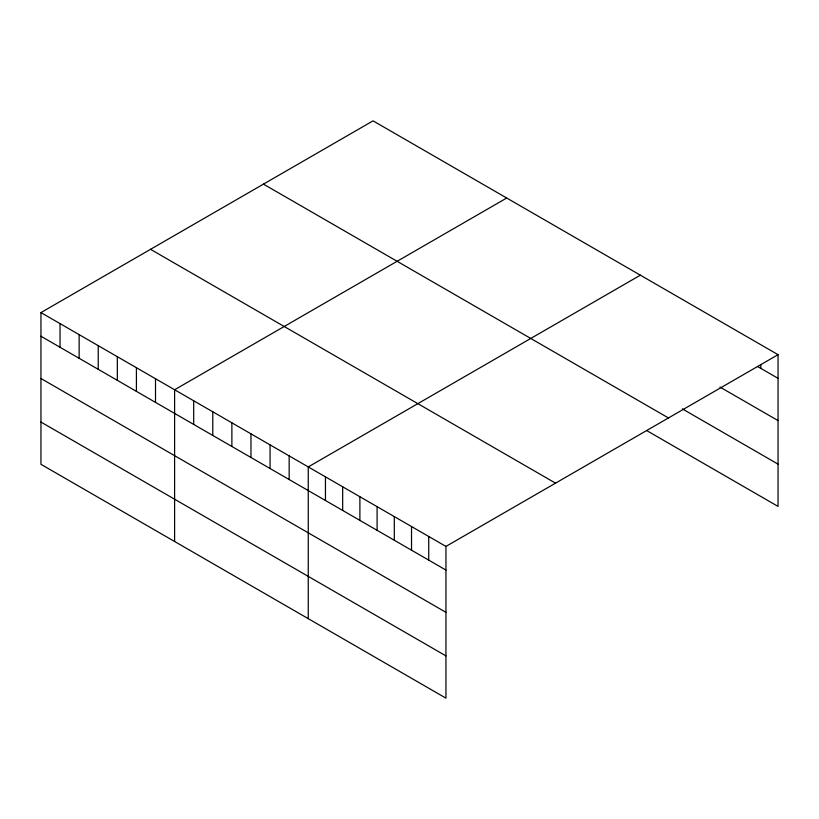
<?xml version="1.0" encoding="UTF-8"?>
<svg xmlns="http://www.w3.org/2000/svg" width="819" height="819" viewBox="0 0 819 819"><rect width="100%" height="100%" fill="white"/><g stroke="black" fill="none" stroke-linecap="round" stroke-linejoin="round"><path stroke-width="1.23" d="M40.95 312.592L445.945 546.416L445.945 698.146L40.95 464.322L40.95 312.592L373.054 120.854L778.05 354.678L778.05 506.408L646.805 430.63M506.705 198.024L174.601 389.762L174.601 541.482M640.356 275.184L308.251 466.922L308.251 618.642M445.945 546.416L778.05 354.678M757.606 366.523L778.05 378.327M719.962 387.049L778.05 420.587M682.309 408.865L778.05 464.138M263.462 184.132L668.458 417.956M150.542 249.324L555.538 483.149M40.95 336.24L445.945 570.065M40.95 378.501L445.945 612.325M40.95 422.051L445.945 655.876M760.841 364.65L760.841 368.386M428.736 536.486L428.736 560.124M411.527 526.545L411.527 550.184M394.308 516.605L394.308 540.253M377.098 506.664L377.098 530.313M359.889 496.734L359.889 520.372M342.67 486.793L342.67 510.442M325.46 476.853L325.46 500.501M289.158 455.896L289.158 479.535M270.065 444.871L270.065 468.519M250.972 433.855L250.972 457.493M231.879 422.829L231.879 446.468M212.786 411.803L212.786 435.442M193.693 400.778L193.693 424.426M155.508 378.736L155.508 402.375M136.415 367.711L136.415 391.359M117.322 356.685L117.322 380.333M98.229 345.669L98.229 369.308M79.136 334.643L79.136 358.282M60.043 323.618L60.043 347.266"/></g></svg>
